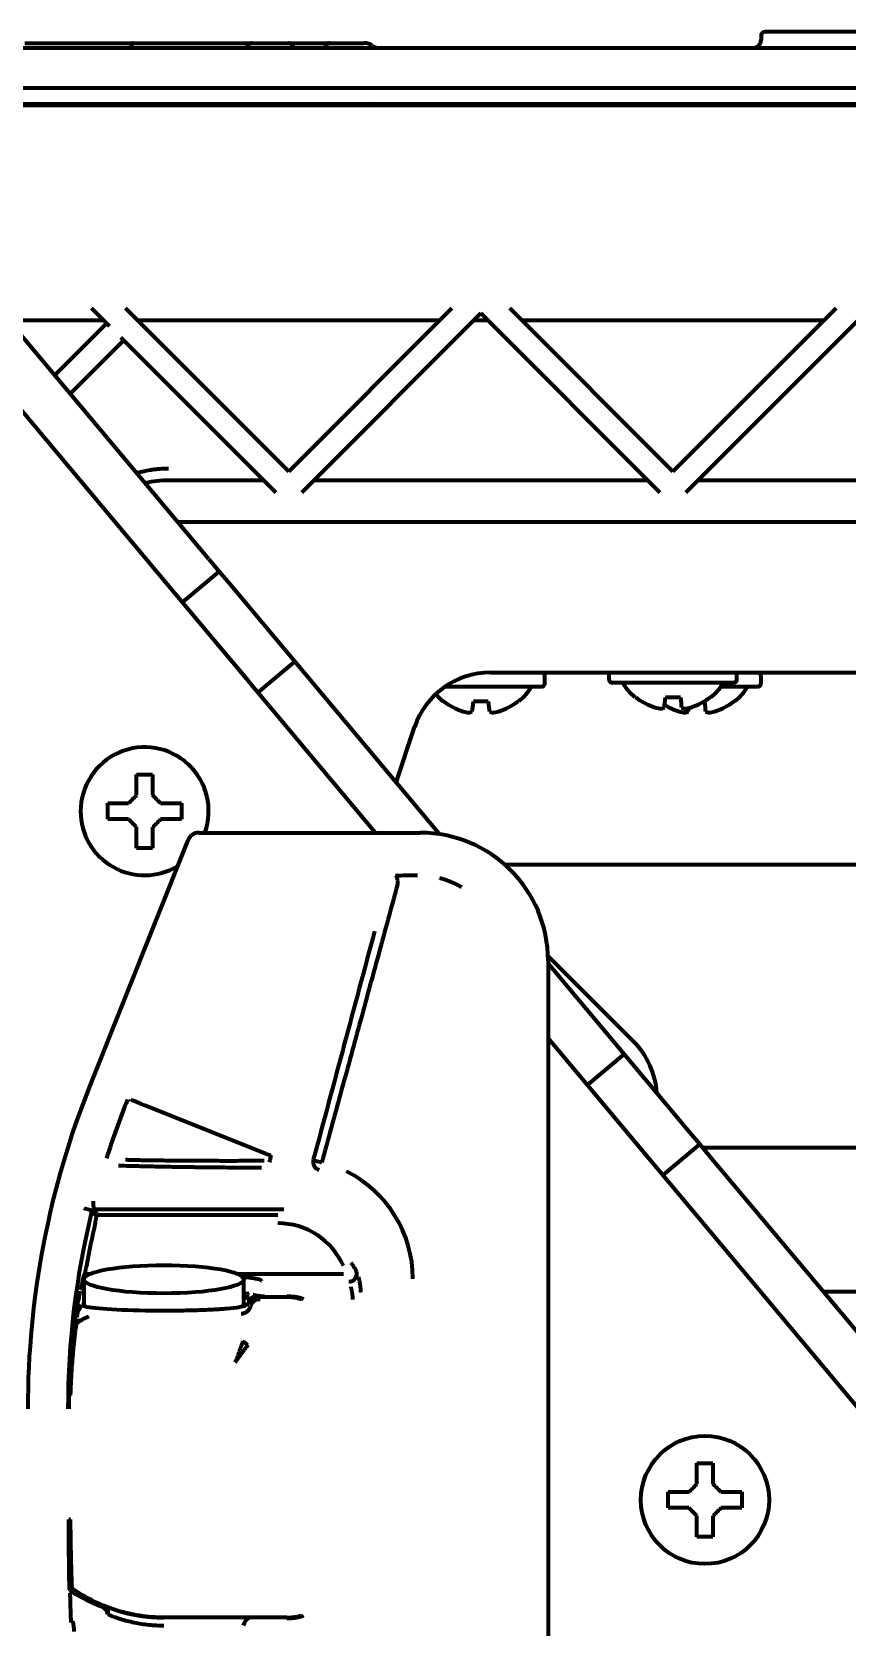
# Model space of a CAD drawing. Header units: inches. Extents: x -2898 to 7248, y 606 to 5598.
# Drawn here: x 2698 to 2748.9, y 5422.9 to 5522.5 of the extents above; entities that cross this region are included whole.
import ezdxf

# ---------------------------------------------------------------- set-up
doc = ezdxf.new("R2010")
doc.units = ezdxf.units.IN

msp = doc.modelspace()

# ---------------------------------------------------------------- linework, layer by layer
at = {"linetype": 'Continuous', "lineweight": 70}
for p, q in [((2697.572, 5521.848), (2704.324, 5521.848)), ((2704.324, 5521.848), (2708.015, 5521.848)), ((2708.015, 5521.848), (2709.207, 5521.848)), ((2709.207, 5521.848), (2711.746, 5521.848)), ((2711.746, 5521.848), (2714.03, 5521.848)), ((2714.03, 5521.848), (2716.605, 5521.848)), ((2716.605, 5521.848), (2718.744, 5521.848)), ((2743.547, 5522.298), (2743.547, 5522.048)), ((2758.297, 5522.548), (2743.797, 5522.548)), ((2666.297, 5521.548), (2785.797, 5521.548)), ((2688.51, 5519.048), (2809.047, 5519.048)), ((2689.833, 5518.048), (2809.047, 5518.048)), ((2689.863, 5517.972), (2805.972, 5517.972)), ((2726.047, 5517.972), (2726.047, 5518.048)), ((2709.058, 5489.631), (2694.274, 5507.25)), ((2719.476, 5472.547), (2690.706, 5506.834)), ((2701.734, 5505.3), (2702.856, 5504.179)), ((2714.047, 5495.108), (2703.855, 5505.3)), ((2724.239, 5505.3), (2714.047, 5495.108)), ((2714.858, 5493.798), (2726.047, 5504.987)), ((2726.047, 5504.987), (2737.236, 5493.798)), ((2738.047, 5495.108), (2727.855, 5505.3)), ((2748.239, 5505.3), (2738.047, 5495.108)), ((2738.858, 5493.798), (2750.047, 5504.987)), ((2696.538, 5504.55), (2702.484, 5504.55)), ((2702.679, 5504.355), (2699.429, 5501.105)), ((2704.605, 5504.55), (2723.489, 5504.55)), ((2725.61, 5504.55), (2726.484, 5504.55)), ((2728.605, 5504.55), (2747.489, 5504.55)), ((2700.397, 5499.952), (2703.739, 5503.295)), ((2703.563, 5503.471), (2713.236, 5493.798)), ((2712.486, 5494.548), (2706.547, 5494.548)), ((2736.486, 5494.548), (2715.608, 5494.548)), ((2760.486, 5494.548), (2739.608, 5494.548)), ((2787.942, 5491.943), (2707.151, 5491.943)), ((2709.058, 5489.631), (2709.7, 5488.865)), ((2707.402, 5486.936), (2709.7, 5488.865)), ((2709.7, 5488.865), (2710.343, 5488.098)), ((2710.343, 5488.098), (2713.781, 5484.001)), ((2708.045, 5486.17), (2711.483, 5482.073)), ((2713.781, 5484.001), (2714.424, 5483.235)), ((2712.126, 5481.307), (2714.424, 5483.235)), ((2714.424, 5483.235), (2715.067, 5482.469)), ((2715.067, 5482.469), (2723.469, 5472.455)), ((2726.648, 5482.548), (2774.447, 5482.548)), ((2730.047, 5481.898), (2730.047, 5482.298)), ((2734.047, 5482.548), (2734.047, 5482.148)), ((2742.047, 5482.148), (2742.047, 5482.548)), ((2743.547, 5481.898), (2743.547, 5482.298)), ((2726.047, 5481.648), (2723.786, 5481.648)), ((2729.897, 5481.648), (2726.047, 5481.648)), ((2738.047, 5481.898), (2734.197, 5481.898)), ((2735.674, 5481.007), (2735.721, 5481.006)), ((2741.897, 5481.898), (2738.047, 5481.898)), ((2740.373, 5481.006), (2740.42, 5481.007)), ((2743.397, 5481.648), (2741.035, 5481.648)), ((2723.674, 5480.757), (2723.721, 5480.756)), ((2728.373, 5480.756), (2728.42, 5480.757)), ((2741.873, 5480.756), (2741.92, 5480.757)), ((2720.755, 5475.69), (2721.906, 5479.133)), ((2702.747, 5473.888), (2702.747, 5474.388)), ((2707.347, 5474.388), (2707.347, 5473.888)), ((2702.747, 5473.388), (2702.747, 5473.888)), ((2707.347, 5473.888), (2707.347, 5473.388)), ((2707.751, 5472.076), (2701.645, 5456.811)), ((2708.447, 5472.548), (2722.258, 5472.548)), ((2782.066, 5470.548), (2727.549, 5470.548)), ((2735.583, 5459.512), (2730.241, 5464.854)), ((2730.247, 5464.559), (2730.247, 5392.548)), ((2730.247, 5464.378), (2734.35, 5459.488)), ((2749.845, 5436.355), (2730.246, 5459.712)), ((2734.35, 5459.488), (2734.993, 5458.722)), ((2732.695, 5456.794), (2734.993, 5458.722)), ((2734.993, 5458.722), (2735.636, 5457.956)), ((2735.636, 5457.956), (2739.074, 5453.859)), ((2712.626, 5452.488), (2705.069, 5455.51)), ((2733.338, 5456.028), (2736.776, 5451.931)), ((2739.074, 5453.859), (2739.716, 5453.093)), ((2737.418, 5451.165), (2739.716, 5453.093)), ((2739.716, 5453.093), (2740.359, 5452.327)), ((2739.88, 5452.898), (2766.292, 5452.898)), ((2740.359, 5452.327), (2755.143, 5434.708)), ((2701.848, 5449.039), (2713.739, 5449.039)), ((2702.06, 5448.164), (2701.962, 5448.186)), ((2713.364, 5448.664), (2702.147, 5448.664)), ((2701.517, 5445.495), (2701.419, 5445.513)), ((2701.247, 5444.666), (2701.247, 5443.001)), ((2701.442, 5444.997), (2701.612, 5444.997)), ((2710.883, 5444.997), (2717.474, 5444.997)), ((2711.247, 5443.001), (2711.247, 5444.666)), ((2701.153, 5443.088), (2701.247, 5443.141)), ((2712.045, 5443.548), (2712.094, 5443.548)), ((2713.928, 5443.548), (2712.145, 5443.548)), ((2713.928, 5443.591), (2713.928, 5443.548)), ((2747.438, 5443.898), (2757.804, 5443.898)), ((2700.761, 5442.563), (2700.86, 5442.471)), ((2700.975, 5442.803), (2701.133, 5443.055)), ((2711.341, 5443.075), (2711.334, 5443.086)), ((2737.747, 5430.888), (2737.747, 5431.388)), ((2742.347, 5431.388), (2742.347, 5430.888)), ((2737.747, 5430.388), (2737.747, 5430.888)), ((2742.347, 5430.888), (2742.347, 5430.388)), ((2700.415, 5429.676), (2700.315, 5429.676)), ((2700.541, 5425.335), (2700.526, 5425.346)), ((2700.551, 5425.328), (2700.541, 5425.335)), ((2706.247, 5423.548), (2706.247, 5423.548)), ((2713.928, 5423.548), (2706.247, 5423.548))]:
    msp.add_line(p, q, dxfattribs=at)
msp.add_circle((2740.047, 5430.888), 4, dxfattribs=at)
for centre, radius, start, end in [((2711.746, 5521.598), 0.25, 90, 156.42182), ((2714.03, 5521.598), 0.25, 23.57818, 90), ((2716.605, 5521.598), 0.25, 90, 156.42182), ((2743.047, 5522.048), 0.5, 270, 0), ((2743.797, 5522.298), 0.25, 90, 180), ((2711.288, 5521.798), 0.25, 270, 336.42182), ((2714.488, 5521.798), 0.25, 203.57818, 270), ((2716.147, 5521.798), 0.25, 270, 336.42182), ((2698.059, 5516.048), 2, 73.61046, 90), ((2719.035, 5516.048), 2, 90, 106.38954), ((2706.547, 5488.548), 6, 90, 104.11734), ((2726.648, 5477.548), 5, 90, 161.51588), ((2729.764, 5482.298), 0.283, 0, 61.92751), ((2734.33, 5482.148), 0.283, 180, 241.92751), ((2741.764, 5482.148), 0.283, 298.07249, 0), ((2743.264, 5482.298), 0.283, 0, 61.92751), ((2726.047, 5483.648), 3.74, 221.019, 230.6111), ((2726.047, 5483.648), 3.74, 309.37906, 327.67589), ((2729.764, 5481.898), 0.283, 298.07249, 0), ((2738.047, 5483.898), 3.74, 212.32411, 230.6111), ((2738.047, 5483.898), 3.74, 309.37906, 327.67589), ((2739.547, 5483.648), 3.74, 309.37906, 327.67589), ((2743.264, 5481.898), 0.283, 298.07249, 0), ((2705.047, 5473.888), 4, 340.425, 180), ((2705.047, 5473.888), 4, 180, 300.9375), ((2732.047, 5455.977), 5, 3.54164, 45), ((2752.247, 5436.571), 54.5, 158.19859, 180), ((2752.247, 5436.571), 51.991, 158.19859, 162.49778), ((2714.301, 5444.695), 7.499, 359.99723, 63.35805), ((2752.247, 5436.571), 51.991, 166.20351, 180), ((2752.247, 5436.571), 51.609, 166.99303, 170.02214), ((2713.364, 5443.665), 4.498, 24.00591, 90.00913), ((2706.247, 5433.548), 10, 122.76123, 122.92418), ((2752.247, 5436.571), 51.932, 179.04991, 180)]:
    msp.add_arc(centre, radius, start, end, dxfattribs=at)
for centre, major_axis, ratio, start_param, end_param in [((2704.324, 5521.598), (0, -0.25), 0.380989, 3.141593, 4.300872), ((2718.744, 5521.598), (0.544, 0), 0.459854, 0.411517, 1.570796), ((2704.149, 5521.798), (0, -0.25), 0.380989, 0, 1.159279), ((2719.741, 5521.798), (0.544, 0), 0.459854, 3.553109, 4.712389), ((2738.042, 5483.919), (3.624, 0.873), 0.997235, 3.804658, 4.177379), ((2737.75, 5483.919), (0.269, 3.718), 0.017407, 3.440796, 3.813517), ((2738.344, 5483.919), (0.269, -3.718), 0.017407, 5.611261, 5.983982), ((2738.052, 5483.919), (3.624, -0.873), 0.997235, 5.247399, 5.62012), ((2726.042, 5483.669), (3.624, 0.873), 0.997235, 3.804658, 4.177379), ((2725.789, 5483.705), (0.806, 3.6), 0.902278, 3.129444, 3.24631), ((2725.493, 5483.705), (0.383, 3.669), 0.420739, 3.280106, 3.396972), ((2725.75, 5483.669), (0.269, 3.718), 0.017407, 3.440796, 3.813517), ((2726.344, 5483.669), (0.269, -3.718), 0.017407, 5.611261, 5.983982), ((2726.601, 5483.705), (0.383, -3.669), 0.420739, 6.027806, 6.144672), ((2726.306, 5483.705), (0.806, -3.6), 0.902278, 6.178468, 6.295334), ((2726.052, 5483.669), (3.624, -0.873), 0.997235, 5.247399, 5.62012), ((2737.789, 5483.955), (0.806, 3.6), 0.902278, 3.129444, 3.24631), ((2737.493, 5483.955), (0.383, 3.669), 0.420739, 3.280106, 3.396972), ((2739.542, 5483.669), (3.624, 0.873), 0.997235, 3.907191, 4.177379), ((2739.289, 5483.705), (0.806, 3.6), 0.902278, 3.129444, 3.24631), ((2738.601, 5483.955), (0.383, -3.669), 0.420739, 6.027806, 6.144672), ((2738.306, 5483.955), (0.806, -3.6), 0.902278, 6.178468, 6.295334), ((2738.993, 5483.705), (0.383, 3.669), 0.420739, 3.280106, 3.396972), ((2739.25, 5483.669), (0.269, 3.718), 0.017407, 3.440796, 3.604519), ((2739.844, 5483.669), (0.269, -3.718), 0.017407, 5.611261, 5.983982), ((2740.101, 5483.705), (0.383, -3.669), 0.420739, 6.027806, 6.144672), ((2739.806, 5483.705), (0.806, -3.6), 0.902278, 6.178468, 6.295334), ((2739.552, 5483.669), (3.624, -0.873), 0.997235, 5.247399, 5.62012), ((2708.447, 5471.797), (0.031, 0.75), 0.998627, 0.041201, 1.231116), ((2722.236, 5464.537), (5.672, 5.672), 0.997265, 5.499157, 7.067214), ((2729.272, 5434.232), (264.803, 988.257), 0.017452, 1.542914, 1.557376), ((2704.646, 5455.68), (-0.464, 0.186), 0.00001, 3.564808, 6.265734), ((2712.463, 5452.553), (0.483, -0.129), 0.044565, 5.067822, 6.265715), ((2716.062, 5451.986), (0.301, -0.399), 0.999598, 3.804727, 5.400099), ((2716.062, 5451.986), (0.483, -0.13), 0.013523, 3.159048, 4.825514), ((2717.808, 5445.02), (-0.427, -0.259), 0.996672, 1.026891, 2.873747), ((2712.022, 5443.121), (0.488, 0.11), 0.980935, 1.683565, 2.914946), ((2712.045, 5443.047), (0, 0.501), 0.999097, 0.000003, 1.473687), ((2712.145, 5443.047), (0, 0.501), 0.999028, 0, 1.471684), ((2712.17, 5442.918), (0.5, -0.014), 0.966696, 1.404138, 2.958996), ((2712.531, 5444.048), (0, -0.5), 0.000006, 5.863051, 6.283192), ((2700.806, 5442.166), (-0.0989, 0.0148), 0.918409, 0.044134, 1.971535), ((2706.278, 5443.071), (-5.131, 0), 0.069756, 0.043327, 0.108267), ((2706.247, 5443.071), (5.1, 0), 0.069927, 3.25023, 4.486596), ((2706.247, 5443.071), (5.1, 0), 0.069927, 5.586769, 6.174554), ((2711.073, 5443.146), (0.427, -0.451), 0.999829, 5.524595, 6.891653), ((2706.216, 5443.071), (-5.131, 0), 0.069756, 3.033332, 3.100369), ((2700.422, 5437.43), (-0.1, 0.0017), 0.000004, 4.712397, 6.26578), ((2700.501, 5425.065), (-0.1, -0.0021), 0.764151, 4.696588, 6.256133), ((2702.478, 5423.747), (-0.179, -0.467), 0.50471, 3.141589, 3.792713), ((2702.478, 5423.747), (-0.179, 0.467), 0.504709, 4.520689, 5.632076), ((2702.478, 5423.747), (0.179, 0.467), 0.504708, 4.904106, 6.283182), ((2711.577, 5423.048), (0.226, 0.446), 0.711761, 0.619546, 1.917516)]:
    msp.add_ellipse(centre, major_axis=major_axis, ratio=ratio, start_param=start_param, end_param=end_param, dxfattribs=at)
msp.add_ellipse((2706.247, 5444.666), major_axis=(5, 0), ratio=0.176327, dxfattribs=at)
for points, degree, knots in [([(2704.564, 5495.01), (2704.671, 5495.042), (2704.779, 5495.071), (2705.066, 5495.142), (2705.247, 5495.179), (2705.476, 5495.216), (2705.522, 5495.223), (2705.615, 5495.236), (2705.661, 5495.242), (2705.8, 5495.259), (2705.893, 5495.268), (2706.173, 5495.29), (2706.359, 5495.298), (2706.547, 5495.298)], 3, [0, 0, 0, 0, 0.169694, 0.169694, 0.446463, 0.446463, 0.515655, 0.515655, 0.584847, 0.584847, 0.723231, 0.723231, 1, 1, 1, 1]), ([(2737.58, 5481.006), (2737.618, 5481.006), (2737.657, 5481.006), (2737.734, 5481.006), (2737.773, 5481.006), (2737.851, 5481.007), (2737.89, 5481.007), (2737.969, 5481.007), (2738.008, 5481.007), (2738.126, 5481.007), (2738.204, 5481.007), (2738.321, 5481.006), (2738.36, 5481.006), (2738.437, 5481.006), (2738.476, 5481.006), (2738.514, 5481.006)], 3, [0, 0, 0, 0, 0.125, 0.125, 0.25, 0.25, 0.375, 0.375, 0.5, 0.5, 0.75, 0.75, 0.875, 0.875, 1, 1, 1, 1]), ([(2725.58, 5480.756), (2725.618, 5480.756), (2725.657, 5480.756), (2725.734, 5480.756), (2725.773, 5480.756), (2725.851, 5480.757), (2725.89, 5480.757), (2725.969, 5480.757), (2726.008, 5480.757), (2726.126, 5480.757), (2726.204, 5480.757), (2726.321, 5480.756), (2726.36, 5480.756), (2726.437, 5480.756), (2726.476, 5480.756), (2726.514, 5480.756)], 3, [0, 0, 0, 0, 0.125, 0.125, 0.25, 0.25, 0.375, 0.375, 0.5, 0.5, 0.75, 0.75, 0.875, 0.875, 1, 1, 1, 1]), ([(2705.547, 5476.188), (2705.547, 5475.985), (2705.547, 5475.775), (2705.547, 5475.45), (2705.547, 5475.34), (2705.547, 5475.117), (2705.547, 5475.003), (2705.547, 5474.888)], 3, [0, 0, 0, 0, 0.5, 0.5, 0.75, 0.75, 1, 1, 1, 1]), ([(2702.747, 5474.388), (2702.95, 5474.388), (2703.16, 5474.388), (2703.485, 5474.388), (2703.595, 5474.388), (2703.818, 5474.388), (2703.932, 5474.388), (2704.047, 5474.388)], 3, [0, 0, 0, 0, 0.5, 0.5, 0.75, 0.75, 1, 1, 1, 1]), ([(2707.347, 5473.388), (2707.144, 5473.388), (2706.934, 5473.388), (2706.609, 5473.388), (2706.499, 5473.388), (2706.276, 5473.388), (2706.162, 5473.388), (2706.047, 5473.388)], 3, [0, 0, 0, 0, 0.5, 0.5, 0.75, 0.75, 1, 1, 1, 1]), ([(2704.547, 5471.588), (2704.547, 5471.791), (2704.547, 5472.001), (2704.547, 5472.326), (2704.547, 5472.436), (2704.547, 5472.659), (2704.547, 5472.773), (2704.547, 5472.888)], 3, [0, 0, 0, 0, 0.5, 0.5, 0.75, 0.75, 1, 1, 1, 1]), ([(2724.841, 5469.149), (2724.83, 5469.155), (2724.809, 5469.167), (2724.777, 5469.186), (2724.744, 5469.203), (2724.712, 5469.221), (2724.679, 5469.239), (2724.646, 5469.256), (2724.613, 5469.273), (2724.58, 5469.29), (2724.547, 5469.307), (2724.514, 5469.323), (2724.48, 5469.34), (2724.446, 5469.356), (2724.412, 5469.371), (2724.378, 5469.387), (2724.344, 5469.403), (2724.31, 5469.418), (2724.275, 5469.433), (2724.241, 5469.448), (2724.206, 5469.462), (2724.171, 5469.476), (2724.136, 5469.491), (2724.101, 5469.504), (2724.065, 5469.518), (2724.03, 5469.531), (2723.994, 5469.545), (2723.958, 5469.557), (2723.922, 5469.57), (2723.886, 5469.583), (2723.85, 5469.595), (2723.814, 5469.607), (2723.778, 5469.618), (2723.741, 5469.63), (2723.704, 5469.641), (2723.668, 5469.652), (2723.631, 5469.663), (2723.594, 5469.673), (2723.557, 5469.683), (2723.519, 5469.693), (2723.494, 5469.7), (2723.482, 5469.703), (2723.482, 5469.703)], 3, [0, 0, 0, 0, 0.024984, 0.050005, 0.075063, 0.100157, 0.125287, 0.150454, 0.175656, 0.200893, 0.226166, 0.251473, 0.276815, 0.302192, 0.327602, 0.353046, 0.378524, 0.404035, 0.429579, 0.455156, 0.480765, 0.506407, 0.53208, 0.557785, 0.583522, 0.60929, 0.63509, 0.660921, 0.686785, 0.712681, 0.738609, 0.76457, 0.790563, 0.816588, 0.842646, 0.868736, 0.894859, 0.921015, 0.947204, 0.973425, 0.99968, 1, 1, 1, 1]), ([(2704.158, 5455.806), (2704.162, 5455.816), (2704.166, 5455.826), (2704.174, 5455.846), (2704.178, 5455.855), (2704.182, 5455.865)], 3, [0, 0, 0, 0, 0.502213, 0.502213, 1, 1, 1, 1]), ([(2705.046, 5455.452), (2705.05, 5455.461), (2705.054, 5455.471), (2705.062, 5455.491), (2705.066, 5455.501), (2705.069, 5455.51)], 3, [0, 0, 0, 0, 0.502213, 0.502213, 1, 1, 1, 1]), ([(2712.508, 5452.054), (2712.037, 5452.052), (2711.577, 5452.051), (2710.679, 5452.049), (2710.241, 5452.049), (2709.388, 5452.05), (2708.972, 5452.051), (2708.468, 5452.053), (2708.317, 5452.054), (2708.169, 5452.054), (2708.07, 5452.055), (2708.021, 5452.055), (2707.776, 5452.057), (2707.585, 5452.058), (2707.027, 5452.062), (2706.673, 5452.065), (2706.001, 5452.073), (2705.684, 5452.077), (2705.237, 5452.084), (2705.093, 5452.086), (2704.883, 5452.09), (2704.815, 5452.092), (2704.68, 5452.094), (2704.614, 5452.096), (2704.485, 5452.099), (2704.422, 5452.1), (2704.299, 5452.103), (2704.239, 5452.105), (2704.062, 5452.109), (2703.951, 5452.112), (2703.845, 5452.116)], 3, [0, 0, 0, 0, 0.125, 0.125, 0.25, 0.25, 0.375, 0.375, 0.40625, 0.421875, 0.421875, 0.4375, 0.4375, 0.5, 0.5, 0.625, 0.625, 0.75, 0.75, 0.8125, 0.8125, 0.84375, 0.84375, 0.875, 0.875, 0.90625, 0.90625, 0.9375, 0.9375, 1, 1, 1, 1]), ([(2712.946, 5452.423), (2712.927, 5452.351), (2712.907, 5452.278), (2712.868, 5452.132), (2712.849, 5452.06), (2712.829, 5451.987)], 3, [0, 0, 0, 0, 0.501162, 0.501162, 1, 1, 1, 1]), ([(2712.347, 5451.617), (2711.86, 5451.619), (2711.385, 5451.623), (2710.458, 5451.63), (2710.006, 5451.634), (2709.125, 5451.643), (2708.697, 5451.648), (2708.176, 5451.654), (2708.021, 5451.656), (2707.868, 5451.658), (2707.766, 5451.66), (2707.715, 5451.66), (2707.463, 5451.664), (2707.266, 5451.667), (2706.69, 5451.676), (2706.325, 5451.682), (2705.633, 5451.695), (2705.306, 5451.702), (2704.845, 5451.712), (2704.696, 5451.716), (2704.48, 5451.721), (2704.41, 5451.723), (2704.306, 5451.726), (2704.271, 5451.727), (2704.203, 5451.729), (2704.17, 5451.73), (2703.871, 5451.739), (2703.629, 5451.747), (2703.411, 5451.755)], 3, [0, 0, 0, 0, 0.125, 0.125, 0.25, 0.25, 0.375, 0.375, 0.40625, 0.421875, 0.421875, 0.4375, 0.4375, 0.5, 0.5, 0.625, 0.625, 0.75, 0.75, 0.8125, 0.8125, 0.84375, 0.84375, 0.859375, 0.859375, 0.875, 0.875, 1, 1, 1, 1]), ([(2701.837, 5449.539), (2701.838, 5449.531), (2701.838, 5449.523), (2701.838, 5449.507), (2701.838, 5449.499), (2701.838, 5449.475), (2701.838, 5449.459), (2701.839, 5449.411), (2701.839, 5449.38), (2701.84, 5449.335), (2701.84, 5449.32), (2701.841, 5449.292), (2701.841, 5449.264), (2701.842, 5449.238), (2701.842, 5449.213), (2701.842, 5449.2), (2701.843, 5449.166), (2701.843, 5449.145), (2701.844, 5449.118), (2701.844, 5449.109), (2701.844, 5449.093), (2701.844, 5449.086), (2701.845, 5449.067), (2701.845, 5449.057), (2701.845, 5449.047), (2701.846, 5449.044), (2701.846, 5449.041), (2701.846, 5449.039), (2701.846, 5449.039)], 3, [0, 0, 0, 0, 0.03125, 0.03125, 0.0625, 0.0625, 0.125, 0.125, 0.25, 0.25, 0.3125, 0.3125, 0.375, 0.4375, 0.4375, 0.5, 0.5, 0.625, 0.625, 0.6875, 0.6875, 0.75, 0.75, 0.875, 0.875, 0.9375, 0.9375, 1, 1, 1, 1]), ([(2701.272, 5449.098), (2701.28, 5449.095), (2701.288, 5449.093), (2701.304, 5449.089), (2701.311, 5449.087), (2701.335, 5449.081), (2701.35, 5449.077), (2701.396, 5449.065), (2701.426, 5449.057), (2701.485, 5449.042), (2701.512, 5449.035), (2701.551, 5449.024), (2701.564, 5449.021), (2701.588, 5449.015), (2701.6, 5449.011), (2701.634, 5449.003), (2701.653, 5448.997), (2701.68, 5448.99), (2701.688, 5448.988), (2701.703, 5448.984), (2701.71, 5448.982), (2701.729, 5448.977), (2701.738, 5448.974), (2701.748, 5448.971), (2701.751, 5448.971), (2701.754, 5448.97), (2701.755, 5448.969), (2701.756, 5448.969)], 3, [0, 0, 0, 0, 0.03125, 0.03125, 0.0625, 0.0625, 0.125, 0.125, 0.25, 0.25, 0.375, 0.375, 0.4375, 0.4375, 0.5, 0.5, 0.625, 0.625, 0.6875, 0.6875, 0.75, 0.75, 0.875, 0.875, 0.9375, 0.9375, 1, 1, 1, 1]), ([(2702.051, 5448.595), (2702.026, 5448.625), (2702.002, 5448.656), (2701.952, 5448.717), (2701.927, 5448.748), (2701.878, 5448.81), (2701.853, 5448.841), (2701.804, 5448.905), (2701.78, 5448.937), (2701.756, 5448.969)], 3, [0, 0, 0, 0, 0.25, 0.25, 0.5, 0.5, 0.75, 0.75, 1, 1, 1, 1]), ([(2701.962, 5448.186), (2701.966, 5448.203), (2701.974, 5448.238), (2701.986, 5448.29), (2701.998, 5448.344), (2702.011, 5448.398), (2702.023, 5448.452), (2702.034, 5448.504), (2702.043, 5448.548), (2702.049, 5448.578), (2702.05, 5448.586), (2702.049, 5448.587), (2702.049, 5448.587)], 3, [0, 0, 0, 0, 0.111105, 0.222209, 0.333314, 0.444418, 0.555523, 0.666628, 0.777732, 0.888837, 0.999941, 1, 1, 1, 1]), ([(2701.343, 5445.113), (2701.343, 5445.113), (2701.343, 5445.113), (2701.344, 5445.114), (2701.345, 5445.119), (2701.349, 5445.136), (2701.355, 5445.162), (2701.362, 5445.201), (2701.373, 5445.256), (2701.386, 5445.329), (2701.402, 5445.417), (2701.413, 5445.48), (2701.419, 5445.513)], 3, [0, 0, 0, 0, 0.000048, 0.000048, 0.125042, 0.250036, 0.37503, 0.500024, 0.625018, 0.750012, 0.875006, 1, 1, 1, 1]), ([(2701.069, 5444.022), (2701.071, 5444.026), (2701.073, 5444.035), (2701.079, 5444.057), (2701.086, 5444.088), (2701.095, 5444.129), (2701.106, 5444.179), (2701.118, 5444.24), (2701.132, 5444.31), (2701.148, 5444.389), (2701.165, 5444.476), (2701.185, 5444.571), (2701.205, 5444.668), (2701.225, 5444.76), (2701.242, 5444.835), (2701.255, 5444.888), (2701.265, 5444.924), (2701.27, 5444.937), (2701.272, 5444.942), (2701.272, 5444.942), (2701.272, 5444.942)], 3, [0, 0, 0, 0, 0.062495, 0.12499, 0.187484, 0.249979, 0.312474, 0.374969, 0.437464, 0.499959, 0.562453, 0.624948, 0.687443, 0.749938, 0.812433, 0.874927, 0.937422, 0.999917, 0.999917, 1, 1, 1, 1]), ([(2701.271, 5444.937), (2701.277, 5444.952), (2701.283, 5444.966), (2701.295, 5444.996), (2701.301, 5445.01), (2701.313, 5445.039), (2701.319, 5445.054), (2701.331, 5445.082), (2701.337, 5445.095), (2701.343, 5445.109)], 3, [0, 0, 0, 0, 0.25, 0.25, 0.5, 0.5, 0.75, 0.75, 1, 1, 1, 1]), ([(2711.058, 5444.832), (2711.143, 5444.824), (2711.562, 5444.783), (2712.045, 5444.708), (2712.316, 5444.629), (2712.341, 5444.588)], 2, [0, 0, 0, 0.073395, 0.382263, 0.691132, 1, 1, 1]), ([(2718.057, 5443.41), (2718.056, 5443.424), (2718.055, 5443.452), (2718.053, 5443.495), (2718.05, 5443.537), (2718.046, 5443.58), (2718.042, 5443.623), (2718.038, 5443.665), (2718.033, 5443.708), (2718.027, 5443.751), (2718.021, 5443.794), (2718.015, 5443.838), (2718.006, 5443.886), (2717.997, 5443.938), (2717.986, 5443.992), (2717.973, 5444.049), (2717.959, 5444.108), (2717.947, 5444.153), (2717.94, 5444.179), (2717.938, 5444.186)], 3, [0, 0, 0, 0, 0.04305, 0.087212, 0.132486, 0.178874, 0.226377, 0.274994, 0.324728, 0.375578, 0.427546, 0.480632, 0.543095, 0.612699, 0.689444, 0.77333, 0.864358, 0.962528, 1, 1, 1, 1]), ([(2718.557, 5443.858), (2718.556, 5443.865), (2718.556, 5443.88), (2718.555, 5443.902), (2718.554, 5443.924), (2718.553, 5443.946), (2718.552, 5443.967), (2718.551, 5443.988), (2718.549, 5444.008), (2718.548, 5444.029), (2718.546, 5444.049), (2718.545, 5444.069), (2718.543, 5444.088), (2718.542, 5444.107), (2718.54, 5444.126), (2718.538, 5444.145), (2718.536, 5444.163), (2718.534, 5444.182), (2718.532, 5444.2), (2718.53, 5444.217), (2718.528, 5444.235), (2718.526, 5444.252), (2718.524, 5444.269), (2718.522, 5444.285), (2718.52, 5444.302), (2718.517, 5444.318), (2718.515, 5444.334), (2718.513, 5444.349), (2718.511, 5444.365), (2718.508, 5444.38), (2718.506, 5444.395), (2718.504, 5444.41), (2718.501, 5444.424), (2718.499, 5444.438), (2718.496, 5444.453), (2718.494, 5444.466), (2718.491, 5444.48), (2718.489, 5444.493), (2718.487, 5444.507), (2718.484, 5444.52), (2718.482, 5444.532), (2718.479, 5444.545), (2718.477, 5444.557), (2718.474, 5444.57), (2718.472, 5444.582), (2718.469, 5444.593), (2718.467, 5444.605), (2718.464, 5444.616), (2718.462, 5444.628), (2718.459, 5444.639), (2718.457, 5444.649), (2718.454, 5444.66), (2718.452, 5444.67), (2718.45, 5444.681), (2718.447, 5444.691), (2718.445, 5444.701), (2718.442, 5444.711), (2718.44, 5444.72), (2718.438, 5444.73), (2718.433, 5444.747), (2718.429, 5444.763), (2718.426, 5444.776), (2718.425, 5444.778)], 3, [0, 0, 0, 0, 0.01933, 0.03855, 0.05766, 0.076661, 0.095553, 0.114335, 0.133008, 0.151571, 0.170025, 0.18837, 0.206606, 0.224733, 0.242752, 0.260662, 0.278463, 0.296157, 0.313742, 0.331219, 0.348588, 0.365849, 0.383002, 0.400048, 0.416986, 0.433816, 0.450539, 0.467155, 0.483663, 0.500064, 0.516357, 0.532544, 0.548623, 0.564596, 0.580461, 0.59622, 0.611872, 0.627417, 0.642856, 0.658188, 0.673414, 0.688533, 0.703545, 0.718452, 0.733252, 0.747946, 0.762534, 0.777015, 0.791391, 0.80566, 0.819824, 0.833882, 0.847833, 0.861679, 0.875419, 0.889054, 0.902582, 0.916005, 0.929322, 0.942534, 0.990751, 1, 1, 1, 1]), ([(2700.822, 5442.841), (2700.842, 5442.964), (2700.881, 5443.201), (2700.94, 5443.511), (2700.994, 5443.763), (2701.025, 5443.883), (2701.038, 5443.926)], 3, [0, 0, 0, 0, 0.249997, 0.499998, 0.749999, 1, 1, 1, 1]), ([(2700.92, 5443.319), (2700.922, 5443.331), (2700.924, 5443.344), (2700.936, 5443.408), (2700.945, 5443.457), (2700.963, 5443.543), (2700.97, 5443.581), (2700.978, 5443.616)], 3, [0, 0, 0, 0, 0.108625, 0.108625, 0.574825, 0.574825, 1, 1, 1, 1]), ([(2711.459, 5443.82), (2711.462, 5443.805), (2711.463, 5443.785), (2711.463, 5443.734), (2711.462, 5443.703), (2711.46, 5443.65), (2711.459, 5443.63), (2711.458, 5443.589), (2711.458, 5443.568), (2711.458, 5443.522), (2711.459, 5443.498), (2711.46, 5443.46), (2711.461, 5443.441), (2711.463, 5443.421), (2711.464, 5443.408), (2711.464, 5443.401), (2711.465, 5443.394)], 3, [0, 0, 0, 0, 0.25, 0.25, 0.5, 0.5, 0.625, 0.625, 0.75, 0.75, 0.875, 0.875, 0.9375, 0.96875, 0.96875, 1, 1, 1, 1]), ([(2712.531, 5443.591), (2712.498, 5443.591), (2712.464, 5443.592), (2712.399, 5443.595), (2712.368, 5443.597), (2712.308, 5443.602), (2712.28, 5443.605), (2712.226, 5443.611), (2712.2, 5443.615), (2712.152, 5443.622), (2712.13, 5443.626), (2712.087, 5443.633), (2712.067, 5443.637), (2712.009, 5443.649), (2711.974, 5443.658), (2711.912, 5443.674), (2711.884, 5443.682), (2711.85, 5443.693), (2711.843, 5443.695), (2711.836, 5443.697)], 3, [0, 0, 0, 0, 0.09463, 0.09463, 0.18926, 0.18926, 0.283889, 0.283889, 0.378519, 0.378519, 0.473149, 0.473149, 0.567779, 0.567779, 0.757038, 0.757038, 0.946298, 0.946298, 1, 1, 1, 1]), ([(2711.86, 5443.585), (2711.887, 5443.576), (2711.916, 5443.567), (2711.962, 5443.557), (2711.978, 5443.554), (2712.011, 5443.549), (2712.028, 5443.548), (2712.045, 5443.548)], 3, [0, 0, 0, 0, 0.5, 0.5, 0.75, 0.75, 1, 1, 1, 1]), ([(2714.969, 5443.427), (2714.969, 5443.427), (2714.932, 5443.442), (2714.858, 5443.469), (2714.744, 5443.502), (2714.625, 5443.53), (2714.511, 5443.551), (2714.403, 5443.565), (2714.313, 5443.575), (2714.244, 5443.58), (2714.196, 5443.583), (2714.165, 5443.585), (2714.131, 5443.587), (2714.095, 5443.588), (2714.057, 5443.59), (2714.016, 5443.59), (2713.973, 5443.591), (2713.943, 5443.591), (2713.928, 5443.591)], 3, [0, 0, 0, 0, 0.000059, 0.132051, 0.251205, 0.363862, 0.491337, 0.579126, 0.661179, 0.737452, 0.763103, 0.790798, 0.820541, 0.852335, 0.886181, 0.922079, 0.960023, 1, 1, 1, 1]), ([(2714.835, 5443.401), (2714.835, 5443.401), (2714.795, 5443.418), (2714.711, 5443.449), (2714.575, 5443.486), (2714.467, 5443.507), (2714.394, 5443.518), (2714.358, 5443.523), (2714.321, 5443.527), (2714.283, 5443.531), (2714.245, 5443.535), (2714.207, 5443.538), (2714.168, 5443.541), (2714.129, 5443.543), (2714.09, 5443.545), (2714.05, 5443.546), (2714.01, 5443.547), (2713.969, 5443.548), (2713.942, 5443.548), (2713.928, 5443.548)], 3, [0, 0, 0, 0, 0.000004, 0.17123, 0.332846, 0.488044, 0.52622, 0.564458, 0.6028, 0.641285, 0.679952, 0.718839, 0.757981, 0.797413, 0.837166, 0.877273, 0.917763, 0.958663, 1, 1, 1, 1]), ([(2700.761, 5442.563), (2700.766, 5442.598), (2700.774, 5442.657), (2700.784, 5442.718), (2700.791, 5442.754), (2700.794, 5442.766), (2700.795, 5442.769), (2700.795, 5442.769), (2700.795, 5442.769)], 3, [0, 0, 0, 0, 0.249874, 0.499749, 0.749623, 0.999497, 0.999497, 1, 1, 1, 1]), ([(2700.795, 5442.766), (2700.799, 5442.778), (2700.804, 5442.79), (2700.813, 5442.815), (2700.817, 5442.827), (2700.822, 5442.839)], 3, [0, 0, 0, 0, 0.5, 0.5, 1, 1, 1, 1]), ([(2700.831, 5442.787), (2700.83, 5442.789), (2700.829, 5442.792), (2700.827, 5442.796), (2700.826, 5442.8), (2700.825, 5442.804), (2700.824, 5442.807), (2700.823, 5442.81), (2700.823, 5442.812), (2700.823, 5442.814), (2700.822, 5442.815), (2700.822, 5442.816), (2700.822, 5442.818), (2700.822, 5442.82), (2700.822, 5442.821), (2700.821, 5442.823), (2700.821, 5442.824), (2700.821, 5442.826), (2700.821, 5442.827), (2700.821, 5442.829), (2700.821, 5442.83), (2700.821, 5442.832), (2700.821, 5442.833), (2700.821, 5442.835), (2700.821, 5442.836), (2700.821, 5442.838), (2700.822, 5442.839), (2700.822, 5442.84), (2700.822, 5442.841)], 3, [0, 0, 0, 0, 0.087775, 0.167542, 0.239322, 0.303148, 0.359064, 0.407136, 0.447472, 0.480253, 0.505822, 0.538406, 0.5705, 0.602112, 0.633252, 0.663928, 0.694152, 0.723932, 0.753281, 0.782208, 0.810726, 0.838848, 0.866586, 0.893953, 0.920963, 0.947631, 0.973971, 1, 1, 1, 1]), ([(2700.831, 5442.786), (2700.832, 5442.784), (2700.834, 5442.782), (2700.836, 5442.778), (2700.837, 5442.776), (2700.841, 5442.771), (2700.843, 5442.769), (2700.847, 5442.765), (2700.849, 5442.764), (2700.852, 5442.761), (2700.854, 5442.76), (2700.859, 5442.757), (2700.862, 5442.756), (2700.867, 5442.754), (2700.87, 5442.753), (2700.877, 5442.751), (2700.882, 5442.751), (2700.891, 5442.751), (2700.894, 5442.751), (2700.906, 5442.752), (2700.912, 5442.755), (2700.924, 5442.759), (2700.93, 5442.762), (2700.935, 5442.765)], 3, [0, 0, 0, 0, 0.015625, 0.015625, 0.03125, 0.03125, 0.0625, 0.0625, 0.09375, 0.09375, 0.125, 0.125, 0.1875, 0.1875, 0.25, 0.25, 0.375, 0.375, 0.5, 0.5, 0.75, 0.75, 1, 1, 1, 1]), ([(2701.087, 5442.114), (2701.161, 5442.158), (2701.237, 5442.2), (2701.394, 5442.281), (2701.476, 5442.32), (2701.561, 5442.356)], 3, [0, 0, 0, 0, 0.5, 0.5, 1, 1, 1, 1]), ([(2705.105, 5442.723), (2705.293, 5442.72), (2705.482, 5442.718), (2705.863, 5442.715), (2706.054, 5442.714), (2706.247, 5442.714)], 3, [0, 0, 0, 0, 0.5, 0.5, 1, 1, 1, 1]), ([(2706.247, 5442.714), (2706.435, 5442.714), (2706.62, 5442.715), (2706.988, 5442.717), (2707.171, 5442.72), (2707.532, 5442.725), (2707.711, 5442.729), (2707.933, 5442.734), (2707.977, 5442.735), (2708.064, 5442.737), (2708.195, 5442.741), (2708.322, 5442.745), (2708.574, 5442.753), (2708.737, 5442.759), (2709.052, 5442.773), (2709.205, 5442.78), (2709.391, 5442.79), (2709.427, 5442.792), (2709.5, 5442.796), (2709.607, 5442.802), (2709.711, 5442.809), (2709.912, 5442.823), (2710.039, 5442.832), (2710.16, 5442.842)], 3, [0, 0, 0, 0, 0.125, 0.125, 0.25, 0.25, 0.375, 0.375, 0.40625, 0.40625, 0.4375, 0.5, 0.5, 0.625, 0.625, 0.75, 0.75, 0.78125, 0.78125, 0.8125, 0.875, 0.875, 1, 1, 1, 1]), ([(2711.361, 5443.056), (2711.412, 5443.073), (2711.457, 5443.092), (2711.509, 5443.116), (2711.522, 5443.122)], 2, [0, 0, 0, 0.500233, 0.75035, 1, 1, 1]), ([(2700.422, 5437.43), (2700.426, 5437.543), (2700.44, 5437.935), (2700.47, 5438.576), (2700.518, 5439.316), (2700.57, 5439.958), (2700.621, 5440.502), (2700.669, 5440.949), (2700.711, 5441.301), (2700.746, 5441.565), (2700.773, 5441.751), (2700.793, 5441.869), (2700.805, 5441.928), (2700.81, 5441.941), (2700.812, 5441.942)], 3, [0, 0, 0, 0, 0.055778, 0.193635, 0.31794, 0.429921, 0.530786, 0.62174, 0.70352, 0.777177, 0.843619, 0.903584, 0.957821, 1, 1, 1, 1]), ([(2701.087, 5442.114), (2701.052, 5442.093), (2701.013, 5442.079), (2700.927, 5442.067), (2700.88, 5442.068), (2700.832, 5442.077)], 3, [0, 0, 0, 0, 0.5, 0.5, 1, 1, 1, 1]), ([(2700.837, 5441.958), (2700.836, 5441.957), (2700.835, 5441.96), (2700.834, 5441.97), (2700.833, 5441.978), (2700.832, 5442.009), (2700.832, 5442.039), (2700.832, 5442.076)], 3, [0, 0, 0, 0, 0.25, 0.25, 0.5, 0.5, 1, 1, 1, 1]), ([(2711.494, 5440.548), (2711.478, 5440.527), (2711.446, 5440.485), (2711.398, 5440.423), (2711.352, 5440.363), (2711.307, 5440.304), (2711.263, 5440.247), (2711.221, 5440.191), (2711.179, 5440.137), (2711.139, 5440.084), (2711.101, 5440.033), (2711.063, 5439.983), (2711.027, 5439.935), (2710.992, 5439.889), (2710.959, 5439.844), (2710.926, 5439.801), (2710.895, 5439.759), (2710.866, 5439.719), (2710.837, 5439.68), (2710.81, 5439.643), (2710.785, 5439.607), (2710.76, 5439.573), (2710.737, 5439.54), (2710.716, 5439.509), (2710.702, 5439.489), (2710.695, 5439.479)], 3, [0, 0, 0, 0, 0.060363, 0.11919, 0.17648, 0.232235, 0.286453, 0.339136, 0.390282, 0.439894, 0.48797, 0.53451, 0.579516, 0.622988, 0.664925, 0.705328, 0.744197, 0.781533, 0.817336, 0.851607, 0.884346, 0.915554, 0.945232, 0.97338, 1, 1, 1, 1]), ([(2711.176, 5440.778), (2711.136, 5440.674), (2711.097, 5440.568), (2711.018, 5440.354), (2710.979, 5440.246), (2710.901, 5440.028), (2710.861, 5439.919), (2710.78, 5439.699), (2710.739, 5439.589), (2710.697, 5439.479)], 3, [0, 0, 0, 0, 0.25, 0.25, 0.5, 0.5, 0.75, 0.75, 1, 1, 1, 1]), ([(2711.496, 5440.548), (2711.472, 5440.569), (2711.447, 5440.59), (2711.395, 5440.632), (2711.368, 5440.652), (2711.313, 5440.692), (2711.286, 5440.711), (2711.23, 5440.746), (2711.203, 5440.763), (2711.176, 5440.778)], 3, [0, 0, 0, 0, 0.25, 0.25, 0.5, 0.5, 0.75, 0.75, 1, 1, 1, 1]), ([(2740.547, 5433.188), (2740.547, 5432.985), (2740.547, 5432.775), (2740.547, 5432.45), (2740.547, 5432.34), (2740.547, 5432.117), (2740.547, 5432.003), (2740.547, 5431.888)], 3, [0, 0, 0, 0, 0.5, 0.5, 0.75, 0.75, 1, 1, 1, 1]), ([(2737.747, 5431.388), (2737.95, 5431.388), (2738.16, 5431.388), (2738.485, 5431.388), (2738.595, 5431.388), (2738.818, 5431.388), (2738.932, 5431.388), (2739.047, 5431.388)], 3, [0, 0, 0, 0, 0.5, 0.5, 0.75, 0.75, 1, 1, 1, 1]), ([(2742.347, 5430.388), (2742.144, 5430.388), (2741.934, 5430.388), (2741.609, 5430.388), (2741.499, 5430.388), (2741.276, 5430.388), (2741.162, 5430.388), (2741.047, 5430.388)], 3, [0, 0, 0, 0, 0.5, 0.5, 0.75, 0.75, 1, 1, 1, 1]), ([(2700.526, 5425.346), (2700.526, 5425.346), (2700.523, 5425.351), (2700.517, 5425.395), (2700.507, 5425.549), (2700.495, 5425.824), (2700.482, 5426.231), (2700.469, 5426.736), (2700.457, 5427.27), (2700.447, 5427.774), (2700.439, 5428.236), (2700.431, 5428.657), (2700.425, 5429.039), (2700.42, 5429.375), (2700.417, 5429.583), (2700.415, 5429.676)], 3, [0, 0, 0, 0, 0.013537, 0.087967, 0.171477, 0.265427, 0.371587, 0.484999, 0.587268, 0.677066, 0.757422, 0.829358, 0.894159, 0.952865, 1, 1, 1, 1]), ([(2739.547, 5428.588), (2739.547, 5428.791), (2739.547, 5429.001), (2739.547, 5429.326), (2739.547, 5429.436), (2739.547, 5429.659), (2739.547, 5429.773), (2739.547, 5429.888)], 3, [0, 0, 0, 0, 0.5, 0.5, 0.75, 0.75, 1, 1, 1, 1]), ([(2700.526, 5425.346), (2700.512, 5425.356), (2700.494, 5425.362), (2700.458, 5425.365), (2700.439, 5425.361), (2700.407, 5425.344), (2700.393, 5425.331), (2700.374, 5425.3), (2700.369, 5425.282), (2700.369, 5425.264)], 3, [0, 0, 0, 0, 0.25, 0.25, 0.5, 0.5, 0.75, 0.75, 1, 1, 1, 1]), ([(2706.247, 5423.548), (2705.74, 5423.548), (2705.232, 5423.586), (2704.229, 5423.74), (2703.733, 5423.856), (2702.765, 5424.16), (2702.292, 5424.349), (2701.381, 5424.797), (2700.943, 5425.055), (2700.526, 5425.346)], 3, [0, 0, 0, 0, 0.25, 0.25, 0.5, 0.5, 0.75, 0.75, 1, 1, 1, 1]), ([(2702.658, 5424.214), (2702.468, 5424.287), (2702.282, 5424.365), (2701.918, 5424.531), (2701.74, 5424.619), (2701.389, 5424.805), (2701.217, 5424.903), (2700.879, 5425.108), (2700.713, 5425.216), (2700.551, 5425.329)], 3, [0, 0, 0, 0, 0.25, 0.25, 0.5, 0.5, 0.75, 0.75, 1, 1, 1, 1]), ([(2702.478, 5424.174), (2702.462, 5424.179), (2702.431, 5424.191), (2702.384, 5424.209), (2702.336, 5424.227), (2702.289, 5424.245), (2702.242, 5424.264), (2702.194, 5424.282), (2702.147, 5424.302), (2702.099, 5424.321), (2702.052, 5424.341), (2702.004, 5424.361), (2701.957, 5424.381), (2701.909, 5424.402), (2701.861, 5424.422), (2701.813, 5424.444), (2701.765, 5424.465), (2701.717, 5424.487), (2701.669, 5424.509), (2701.621, 5424.531), (2701.573, 5424.554), (2701.512, 5424.583), (2701.439, 5424.619), (2701.353, 5424.662), (2701.267, 5424.706), (2701.181, 5424.75), (2701.096, 5424.796), (2701.01, 5424.842), (2700.925, 5424.89), (2700.84, 5424.938), (2700.755, 5424.987), (2700.67, 5425.038), (2700.586, 5425.089), (2700.53, 5425.124), (2700.501, 5425.141)], 3, [0, 0, 0, 0, 0.022367, 0.04483, 0.067389, 0.090046, 0.112799, 0.13565, 0.158599, 0.181646, 0.204792, 0.228037, 0.251382, 0.274827, 0.298372, 0.322018, 0.345765, 0.369613, 0.393564, 0.417616, 0.441771, 0.466028, 0.509546, 0.553236, 0.5971, 0.64114, 0.685357, 0.729754, 0.774331, 0.819092, 0.864038, 0.90917, 0.95449, 1, 1, 1, 1]), ([(2702.744, 5423.747), (2702.995, 5423.643), (2703.26, 5423.547), (2703.674, 5423.418), (2703.815, 5423.378), (2704.102, 5423.303), (2704.248, 5423.269), (2704.692, 5423.177), (2704.997, 5423.129), (2705.617, 5423.064), (2705.932, 5423.048), (2706.247, 5423.048)], 3, [0, 0, 0, 0, 0.25, 0.25, 0.375, 0.375, 0.5, 0.5, 0.75, 0.75, 1, 1, 1, 1]), ([(2703.503, 5423.932), (2703.505, 5423.931), (2703.518, 5423.927), (2703.542, 5423.921), (2703.574, 5423.911), (2703.607, 5423.903), (2703.639, 5423.894), (2703.672, 5423.885), (2703.705, 5423.876), (2703.737, 5423.868), (2703.77, 5423.859), (2703.803, 5423.851), (2703.836, 5423.843), (2703.869, 5423.835), (2703.902, 5423.827), (2703.935, 5423.819), (2703.968, 5423.811), (2704.001, 5423.803), (2704.034, 5423.796), (2704.068, 5423.788), (2704.101, 5423.781), (2704.134, 5423.773), (2704.168, 5423.766), (2704.201, 5423.759), (2704.235, 5423.752), (2704.268, 5423.745), (2704.302, 5423.739), (2704.336, 5423.732), (2704.369, 5423.726), (2704.403, 5423.719), (2704.437, 5423.713), (2704.471, 5423.707), (2704.504, 5423.701), (2704.538, 5423.695), (2704.572, 5423.689), (2704.606, 5423.683), (2704.64, 5423.678), (2704.675, 5423.672), (2704.709, 5423.667), (2704.743, 5423.661), (2704.777, 5423.656), (2704.811, 5423.651), (2704.846, 5423.646), (2704.88, 5423.642), (2704.914, 5423.637), (2704.949, 5423.632), (2704.983, 5423.628), (2705.018, 5423.624), (2705.052, 5423.619), (2705.087, 5423.615), (2705.122, 5423.611), (2705.156, 5423.607), (2705.191, 5423.604), (2705.226, 5423.6), (2705.261, 5423.596), (2705.295, 5423.593), (2705.33, 5423.59), (2705.365, 5423.587), (2705.4, 5423.584), (2705.435, 5423.581), (2705.47, 5423.578), (2705.505, 5423.575), (2705.54, 5423.573), (2705.575, 5423.57), (2705.61, 5423.568), (2705.645, 5423.566), (2705.681, 5423.564), (2705.716, 5423.562), (2705.751, 5423.56), (2705.786, 5423.558), (2705.822, 5423.557), (2705.857, 5423.555), (2705.892, 5423.554), (2705.928, 5423.553), (2705.963, 5423.552), (2705.998, 5423.551), (2706.034, 5423.55), (2706.069, 5423.549), (2706.105, 5423.549), (2706.14, 5423.548), (2706.176, 5423.548), (2706.211, 5423.548), (2706.235, 5423.548), (2706.247, 5423.548)], 3, [0, 0, 0, 0, 0.002576, 0.015434, 0.028273, 0.041096, 0.053901, 0.066688, 0.079459, 0.092213, 0.104951, 0.117673, 0.13038, 0.143071, 0.155747, 0.168409, 0.181055, 0.193688, 0.206307, 0.218913, 0.231505, 0.244085, 0.256652, 0.269207, 0.281749, 0.294281, 0.306801, 0.319309, 0.331808, 0.344296, 0.356774, 0.369242, 0.381701, 0.394151, 0.406592, 0.419025, 0.43145, 0.443867, 0.456276, 0.468679, 0.481075, 0.493464, 0.505847, 0.518225, 0.530597, 0.542964, 0.555326, 0.567684, 0.580037, 0.592387, 0.604734, 0.617077, 0.629417, 0.641756, 0.654092, 0.666426, 0.678759, 0.69109, 0.703421, 0.715752, 0.728082, 0.740413, 0.752744, 0.765076, 0.777409, 0.789744, 0.802081, 0.81442, 0.826762, 0.839106, 0.851454, 0.863805, 0.87616, 0.88852, 0.900884, 0.913253, 0.925627, 0.938007, 0.950392, 0.962784, 0.975182, 0.987588, 1, 1, 1, 1]), ([(2713.928, 5423.548), (2713.935, 5423.548), (2713.948, 5423.548), (2713.969, 5423.548), (2713.989, 5423.548), (2714.009, 5423.548), (2714.029, 5423.549), (2714.049, 5423.549), (2714.068, 5423.55), (2714.088, 5423.551), (2714.107, 5423.552), (2714.127, 5423.552), (2714.146, 5423.554), (2714.165, 5423.555), (2714.184, 5423.556), (2714.203, 5423.557), (2714.222, 5423.559), (2714.241, 5423.56), (2714.259, 5423.562), (2714.278, 5423.564), (2714.296, 5423.565), (2714.315, 5423.567), (2714.333, 5423.57), (2714.351, 5423.572), (2714.369, 5423.574), (2714.387, 5423.576), (2714.404, 5423.579), (2714.445, 5423.585), (2714.509, 5423.596), (2714.593, 5423.615), (2714.675, 5423.637), (2714.755, 5423.662), (2714.805, 5423.682), (2714.829, 5423.692), (2714.829, 5423.692)], 3, [0, 0, 0, 0, 0.020634, 0.041151, 0.061554, 0.081845, 0.102027, 0.122105, 0.142081, 0.161958, 0.181741, 0.201433, 0.221038, 0.240559, 0.260001, 0.279367, 0.298662, 0.31789, 0.337055, 0.356162, 0.375216, 0.39422, 0.41318, 0.4321, 0.450986, 0.469842, 0.488674, 0.507486, 0.601277, 0.69672, 0.794518, 0.895363, 0.999923, 1, 1, 1, 1]), ([(2713.928, 5423.504), (2713.936, 5423.504), (2713.952, 5423.504), (2713.975, 5423.505), (2713.999, 5423.505), (2714.022, 5423.505), (2714.045, 5423.506), (2714.068, 5423.506), (2714.09, 5423.507), (2714.113, 5423.508), (2714.135, 5423.509), (2714.158, 5423.51), (2714.18, 5423.511), (2714.202, 5423.513), (2714.223, 5423.514), (2714.245, 5423.515), (2714.266, 5423.517), (2714.288, 5423.519), (2714.308, 5423.521), (2714.329, 5423.523), (2714.35, 5423.525), (2714.37, 5423.527), (2714.39, 5423.529), (2714.41, 5423.532), (2714.429, 5423.534), (2714.449, 5423.537), (2714.468, 5423.539), (2714.514, 5423.546), (2714.587, 5423.559), (2714.684, 5423.579), (2714.78, 5423.604), (2714.874, 5423.632), (2714.933, 5423.654), (2714.962, 5423.665), (2714.962, 5423.665)], 3, [0, 0, 0, 0, 0.020912, 0.041707, 0.062387, 0.082955, 0.103413, 0.123763, 0.144004, 0.164134, 0.184148, 0.204041, 0.223811, 0.243454, 0.262968, 0.282351, 0.301601, 0.320715, 0.339694, 0.358536, 0.377241, 0.395807, 0.414236, 0.432527, 0.450681, 0.468699, 0.486581, 0.504328, 0.598677, 0.695534, 0.794845, 0.896422, 0.999951, 1, 1, 1, 1])]:
    msp.add_open_spline(points, degree=degree, knots=knots, dxfattribs=at)
for points, degree in [([(2704.547, 5474.888), (2704.547, 5474.942), (2704.547, 5475.05), (2704.547, 5475.212), (2704.547, 5475.371), (2704.547, 5475.526), (2704.547, 5475.678), (2704.547, 5475.835), (2704.547, 5476.001), (2704.547, 5476.124), (2704.547, 5476.188)], 3), ([(2704.547, 5476.188), (2704.714, 5476.188), (2705.047, 5476.188), (2705.38, 5476.188), (2705.547, 5476.188)], 3), ([(2704.047, 5474.388), (2704.071, 5474.412), (2704.118, 5474.459), (2704.19, 5474.531), (2704.261, 5474.602), (2704.333, 5474.674), (2704.404, 5474.745), (2704.475, 5474.817), (2704.523, 5474.864), (2704.547, 5474.888)], 3), ([(2705.547, 5474.888), (2705.573, 5474.862), (2705.624, 5474.811), (2705.698, 5474.737), (2705.77, 5474.665), (2705.84, 5474.595), (2705.909, 5474.526), (2705.978, 5474.457), (2706.024, 5474.411), (2706.047, 5474.388)], 3), ([(2706.047, 5474.388), (2706.101, 5474.388), (2706.209, 5474.388), (2706.371, 5474.388), (2706.53, 5474.388), (2706.685, 5474.388), (2706.837, 5474.388), (2706.994, 5474.388), (2707.16, 5474.388), (2707.283, 5474.388), (2707.347, 5474.388)], 3), ([(2704.047, 5473.388), (2703.993, 5473.388), (2703.885, 5473.388), (2703.723, 5473.388), (2703.564, 5473.388), (2703.409, 5473.388), (2703.257, 5473.388), (2703.101, 5473.388), (2702.934, 5473.388), (2702.811, 5473.388), (2702.747, 5473.388)], 3), ([(2704.547, 5472.888), (2704.521, 5472.914), (2704.47, 5472.965), (2704.396, 5473.039), (2704.324, 5473.111), (2704.254, 5473.181), (2704.185, 5473.25), (2704.116, 5473.319), (2704.07, 5473.365), (2704.047, 5473.388)], 3), ([(2706.047, 5473.388), (2706.023, 5473.364), (2705.976, 5473.317), (2705.904, 5473.245), (2705.833, 5473.174), (2705.762, 5473.103), (2705.69, 5473.031), (2705.619, 5472.96), (2705.571, 5472.912), (2705.547, 5472.888)], 3), ([(2705.547, 5472.888), (2705.547, 5472.834), (2705.547, 5472.726), (2705.547, 5472.564), (2705.547, 5472.405), (2705.547, 5472.25), (2705.547, 5472.098), (2705.547, 5471.942), (2705.547, 5471.775), (2705.547, 5471.652), (2705.547, 5471.588)], 3), ([(2705.547, 5471.588), (2705.38, 5471.588), (2705.047, 5471.588), (2704.714, 5471.588), (2704.547, 5471.588)], 3), ([(2720.843, 5469.313), (2720.442, 5467.839), (2719.642, 5464.906), (2718.454, 5460.548), (2717.277, 5456.232), (2716.501, 5453.382), (2716.115, 5451.965)], 3), ([(2722.081, 5469.874), (2721.847, 5469.872), (2721.386, 5469.868), (2720.943, 5469.862), (2720.725, 5469.86)], 3), ([(2702.08, 5448.748), (2702.004, 5448.845), (2701.928, 5448.942), (2701.851, 5449.039)], 3), ([(2718.289, 5445.157), (2718.254, 5445.218), (2718.181, 5445.34), (2718.06, 5445.523), (2717.975, 5445.641), (2717.93, 5445.699)], 3), ([(2711.459, 5443.82), (2711.455, 5443.838), (2711.452, 5443.855), (2711.449, 5443.873)], 3), ([(2700.684, 5442.053), (2700.684, 5442.053), (2700.686, 5442.057), (2700.69, 5442.074), (2700.695, 5442.101), (2700.7, 5442.136), (2700.704, 5442.163), (2700.706, 5442.177)], 3), ([(2700.706, 5442.177), (2700.71, 5442.2), (2700.717, 5442.25), (2700.729, 5442.331), (2700.736, 5442.386), (2700.74, 5442.414)], 3), ([(2700.74, 5442.414), (2700.743, 5442.439), (2700.75, 5442.489), (2700.757, 5442.539), (2700.761, 5442.563)], 3), ([(2700.839, 5442.323), (2700.843, 5442.348), (2700.85, 5442.397), (2700.856, 5442.446), (2700.86, 5442.471)], 3), ([(2700.86, 5442.471), (2700.865, 5442.502), (2700.874, 5442.556), (2700.883, 5442.611), (2700.89, 5442.644), (2700.893, 5442.654), (2700.894, 5442.657)], 3), ([(2700.975, 5442.803), (2700.967, 5442.791), (2700.955, 5442.778), (2700.935, 5442.765)], 3), ([(2701.133, 5443.083), (2701.139, 5443.073), (2701.145, 5443.064), (2701.152, 5443.054)], 3), ([(2711.323, 5443.096), (2711.328, 5443.093), (2711.331, 5443.09), (2711.334, 5443.086)], 3), ([(2711.343, 5443.055), (2711.349, 5443.064), (2711.355, 5443.074), (2711.361, 5443.083)], 3), ([(2700.322, 5437.432), (2700.327, 5437.721), (2700.342, 5438.273), (2700.374, 5439.016), (2700.412, 5439.675), (2700.454, 5440.247), (2700.496, 5440.731), (2700.536, 5441.13), (2700.57, 5441.445), (2700.6, 5441.684), (2700.623, 5441.853), (2700.64, 5441.963), (2700.652, 5442.022), (2700.656, 5442.035), (2700.658, 5442.036)], 3), ([(2700.836, 5441.957), (2700.919, 5442.011), (2701.003, 5442.063), (2701.087, 5442.114)], 3), ([(2739.547, 5431.888), (2739.547, 5431.942), (2739.547, 5432.05), (2739.547, 5432.212), (2739.547, 5432.371), (2739.547, 5432.526), (2739.547, 5432.678), (2739.547, 5432.835), (2739.547, 5433.001), (2739.547, 5433.124), (2739.547, 5433.188)], 3), ([(2739.547, 5433.188), (2739.714, 5433.188), (2740.047, 5433.188), (2740.38, 5433.188), (2740.547, 5433.188)], 3), ([(2739.047, 5431.388), (2739.071, 5431.412), (2739.118, 5431.459), (2739.19, 5431.531), (2739.261, 5431.602), (2739.333, 5431.674), (2739.404, 5431.745), (2739.475, 5431.817), (2739.523, 5431.864), (2739.547, 5431.888)], 3), ([(2740.547, 5431.888), (2740.573, 5431.862), (2740.624, 5431.811), (2740.698, 5431.737), (2740.77, 5431.665), (2740.84, 5431.595), (2740.909, 5431.526), (2740.978, 5431.457), (2741.024, 5431.411), (2741.047, 5431.388)], 3), ([(2741.047, 5431.388), (2741.101, 5431.388), (2741.209, 5431.388), (2741.371, 5431.388), (2741.53, 5431.388), (2741.685, 5431.388), (2741.837, 5431.388), (2741.994, 5431.388), (2742.16, 5431.388), (2742.283, 5431.388), (2742.347, 5431.388)], 3), ([(2739.047, 5430.388), (2738.993, 5430.388), (2738.885, 5430.388), (2738.723, 5430.388), (2738.564, 5430.388), (2738.409, 5430.388), (2738.257, 5430.388), (2738.101, 5430.388), (2737.934, 5430.388), (2737.811, 5430.388), (2737.747, 5430.388)], 3), ([(2739.547, 5429.888), (2739.521, 5429.914), (2739.47, 5429.965), (2739.396, 5430.039), (2739.324, 5430.111), (2739.254, 5430.181), (2739.185, 5430.25), (2739.116, 5430.319), (2739.07, 5430.365), (2739.047, 5430.388)], 3), ([(2741.047, 5430.388), (2741.023, 5430.364), (2740.976, 5430.317), (2740.904, 5430.245), (2740.833, 5430.174), (2740.762, 5430.103), (2740.69, 5430.031), (2740.619, 5429.96), (2740.571, 5429.912), (2740.547, 5429.888)], 3), ([(2700.369, 5425.264), (2700.367, 5425.265), (2700.362, 5425.288), (2700.355, 5425.399), (2700.347, 5425.608), (2700.339, 5425.935), (2700.331, 5426.397), (2700.325, 5426.93), (2700.321, 5427.426), (2700.319, 5427.886), (2700.317, 5428.313), (2700.316, 5428.702), (2700.315, 5429.058), (2700.315, 5429.383), (2700.315, 5429.582), (2700.315, 5429.676)], 3), ([(2740.547, 5429.888), (2740.547, 5429.834), (2740.547, 5429.726), (2740.547, 5429.564), (2740.547, 5429.405), (2740.547, 5429.25), (2740.547, 5429.098), (2740.547, 5428.942), (2740.547, 5428.775), (2740.547, 5428.652), (2740.547, 5428.588)], 3), ([(2740.547, 5428.588), (2740.38, 5428.588), (2740.047, 5428.588), (2739.714, 5428.588), (2739.547, 5428.588)], 3), ([(2700.501, 5425.141), (2700.504, 5425.161), (2700.51, 5425.195), (2700.518, 5425.236), (2700.524, 5425.267), (2700.53, 5425.29), (2700.536, 5425.308), (2700.54, 5425.32), (2700.544, 5425.327), (2700.548, 5425.33), (2700.55, 5425.329), (2700.551, 5425.329)], 3), ([(2700.551, 5425.327), (2700.546, 5425.332)], 1), ([(2700.455, 5423.231), (2700.445, 5423.454), (2700.426, 5423.984), (2700.409, 5424.677), (2700.401, 5425.065)], 3), ([(2700.649, 5422.68), (2700.649, 5422.695), (2700.648, 5422.725), (2700.645, 5422.773), (2700.641, 5422.825), (2700.637, 5422.878), (2700.631, 5422.933), (2700.624, 5422.99), (2700.616, 5423.049), (2700.607, 5423.107), (2700.596, 5423.165), (2700.584, 5423.222), (2700.57, 5423.277), (2700.56, 5423.309), (2700.555, 5423.324)], 3)]:
    msp.add_open_spline(points, degree=degree, dxfattribs=at)
for points, weights in [([(2720.725, 5469.86), (2720.797, 5469.844), (2720.847, 5469.615), (2720.843, 5469.313)], [1.18252508315, 0.939158305618, 0.939158305618, 1.18252508315]), ([(2700.812, 5441.942), (2700.73, 5441.889), (2700.648, 5441.94), (2700.658, 5442.036)], [1.39783492335, 0.867388358882, 0.867388358882, 1.39783492335]), ([(2700.551, 5425.329), (2700.475, 5425.381), (2700.394, 5425.339), (2700.394, 5425.247)], [1.36619164033, 0.877938591462, 0.877936119901, 1.36618422565])]:
    msp.add_rational_spline(points, weights, degree=3, dxfattribs=at)

doc.saveas('drawing.dxf')
